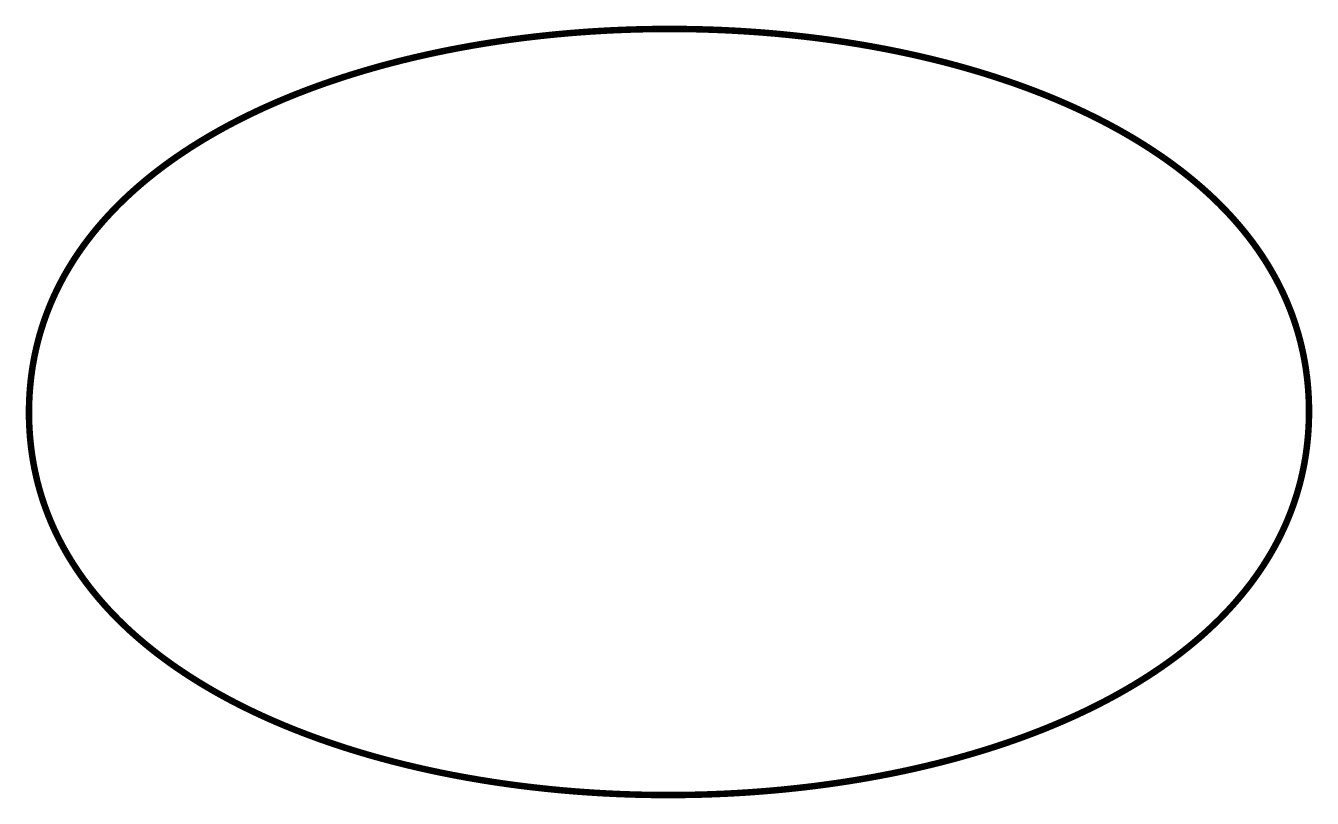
# Model space of a CAD drawing. Extents: x 0.05 to 2.02, y 0.05 to 1.24.
import ezdxf

# ---------------------------------------------------------------- set-up
doc = ezdxf.new("R2010")
doc.units = 0
doc.header["$LTSCALE"] = 0.166667
doc.layers.add('FOREGROUND', color=7, linetype='CONTINUOUS')

msp = doc.modelspace()

# ---------------------------------------------------------------- linework, layer by layer
at = {"layer": 'FOREGROUND', "linetype": 'CONTINUOUS', "const_width": 0.01}
msp.add_lwpolyline([(2.019999, 0.641667), (2.019931, 0.649804), (2.019722, 0.657885), (2.019374, 0.66591), (2.018887, 0.673877), (2.018263, 0.681789), (2.017502, 0.689644), (2.016606, 0.697442), (2.015576, 0.705184), (2.014411, 0.71287), (2.013115, 0.720498), (2.011686, 0.728071), (2.010127, 0.735587), (2.008439, 0.743046), (2.006621, 0.750449), (2.004676, 0.757795), (2.002604, 0.765085), (2.000407, 0.772319), (1.998085, 0.779496), (1.995639, 0.786616), (1.99307, 0.79368), (1.990379, 0.800687), (1.987568, 0.807638), (1.984637, 0.814532), (1.981586, 0.82137), (1.978418, 0.828151), (1.975133, 0.834876), (1.971732, 0.841544), (1.968216, 0.848156), (1.964586, 0.854711), (1.960843, 0.86121), (1.956988, 0.867652), (1.953022, 0.874038), (1.948946, 0.880367), (1.94476, 0.88664), (1.940467, 0.892856), (1.936066, 0.899016), (1.931559, 0.905119), (1.926947, 0.911166), (1.922231, 0.917156), (1.917412, 0.92309), (1.91249, 0.928967), (1.907467, 0.934788), (1.902344, 0.940552), (1.897121, 0.94626), (1.8918, 0.951911), (1.886381, 0.957506), (1.880867, 0.963044), (1.875256, 0.968525), (1.869552, 0.97395), (1.863754, 0.979319), (1.857863, 0.984631), (1.851881, 0.989887), (1.845808, 0.995086), (1.839646, 1.000228), (1.833395, 1.005315), (1.827057, 1.010344), (1.820632, 1.015317), (1.814121, 1.020234), (1.807526, 1.025094), (1.800846, 1.029897), (1.794085, 1.034644), (1.787241, 1.039335), (1.780317, 1.043969), (1.773313, 1.048547), (1.76623, 1.053068), (1.759069, 1.057532), (1.751832, 1.06194), (1.744519, 1.066291), (1.73713, 1.070586), (1.729668, 1.074825), (1.722133, 1.079007), (1.714526, 1.083132), (1.706848, 1.087201), (1.6991, 1.091214), (1.691283, 1.09517), (1.683398, 1.099069), (1.675445, 1.102912), (1.667427, 1.106698), (1.659344, 1.110428), (1.651196, 1.114102), (1.642985, 1.117719), (1.634713, 1.121279), (1.626379, 1.124783), (1.617984, 1.12823), (1.609531, 1.131621), (1.601019, 1.134955), (1.59245, 1.138233), (1.583824, 1.141454), (1.575144, 1.144619), (1.566408, 1.147728), (1.55762, 1.150779), (1.548779, 1.153775), (1.539887, 1.156713), (1.530944, 1.159596), (1.521952, 1.162421), (1.512911, 1.165191), (1.503823, 1.167903), (1.494688, 1.17056), (1.485508, 1.173159), (1.476283, 1.175703), (1.467014, 1.178189), (1.457703, 1.180619), (1.44835, 1.182993), (1.438957, 1.18531), (1.429524, 1.187571), (1.420052, 1.189775), (1.410542, 1.191923), (1.400996, 1.194014), (1.391413, 1.196049), (1.381797, 1.198027), (1.372146, 1.199948), (1.362462, 1.201813), (1.352747, 1.203622), (1.343, 1.205374), (1.333224, 1.20707), (1.323419, 1.208709), (1.313585, 1.210291), (1.303725, 1.211817), (1.293839, 1.213287), (1.283928, 1.2147), (1.273993, 1.216056), (1.264034, 1.217356), (1.254054, 1.2186), (1.244052, 1.219787), (1.23403, 1.220917), (1.22399, 1.221991), (1.213931, 1.223009), (1.203854, 1.22397), (1.193762, 1.224874), (1.183654, 1.225722), (1.173532, 1.226514), (1.163397, 1.227248), (1.153249, 1.227927), (1.14309, 1.228549), (1.132921, 1.229114), (1.122742, 1.229623), (1.112555, 1.230075), (1.102361, 1.230471), (1.09216, 1.230811), (1.081953, 1.231093), (1.071743, 1.23132), (1.061528, 1.23149), (1.051311, 1.231603), (1.041093, 1.23166), (1.030873, 1.23166), (1.020655, 1.231604), (1.010437, 1.231491), (1.000222, 1.231322), (0.990011, 1.231096), (0.979803, 1.230814), (0.969601, 1.230475), (0.959405, 1.23008), (0.949217, 1.229628), (0.939036, 1.22912), (0.928865, 1.228555), (0.918704, 1.227933), (0.908554, 1.227256), (0.898417, 1.226521), (0.888292, 1.22573), (0.878182, 1.224883), (0.868086, 1.223979), (0.858007, 1.223019), (0.847944, 1.222002), (0.8379, 1.220928), (0.827874, 1.219798), (0.817869, 1.218612), (0.807884, 1.217369), (0.797922, 1.21607), (0.787982, 1.214714), (0.778066, 1.213301), (0.768175, 1.211832), (0.758309, 1.210307), (0.748471, 1.208725), (0.73866, 1.207086), (0.728878, 1.205391), (0.719126, 1.20364), (0.709404, 1.201832), (0.699715, 1.199967), (0.690057, 1.198046), (0.680434, 1.196068), (0.670845, 1.194034), (0.661292, 1.191944), (0.651775, 1.189796), (0.642296, 1.187593), (0.632855, 1.185333), (0.623454, 1.183016), (0.614093, 1.180643), (0.604774, 1.178213), (0.595497, 1.175727), (0.586264, 1.173184), (0.577075, 1.170585), (0.567931, 1.167929), (0.558834, 1.165217), (0.549784, 1.162448), (0.540782, 1.159623), (0.53183, 1.156741), (0.522927, 1.153803), (0.514077, 1.150808), (0.505278, 1.147757), (0.496532, 1.144649), (0.487841, 1.141485), (0.479205, 1.138264), (0.470625, 1.134987), (0.462102, 1.131653), (0.453637, 1.128262), (0.445231, 1.124816), (0.436886, 1.121312), (0.428601, 1.117752), (0.420378, 1.114136), (0.412218, 1.110463), (0.404123, 1.106733), (0.396092, 1.102947), (0.388127, 1.099105), (0.380229, 1.095206), (0.372398, 1.091251), (0.364637, 1.087239), (0.356945, 1.08317), (0.349324, 1.079045), (0.341775, 1.074863), (0.334299, 1.070625), (0.326896, 1.066331), (0.319569, 1.06198), (0.312316, 1.057572), (0.305141, 1.053108), (0.298043, 1.048587), (0.291024, 1.04401), (0.284084, 1.039377), (0.277225, 1.034687), (0.270447, 1.02994), (0.263752, 1.025137), (0.257141, 1.020277), (0.250614, 1.015361), (0.244172, 1.010388), (0.237817, 1.005359), (0.231549, 1.000273), (0.22537, 0.995131), (0.21928, 0.989932), (0.21328, 0.984677), (0.207372, 0.979365), (0.201556, 0.973997), (0.195833, 0.968572), (0.190204, 0.963091), (0.184671, 0.957553), (0.179234, 0.951958), (0.173894, 0.946308), (0.168652, 0.9406), (0.16351, 0.934836), (0.158467, 0.929016), (0.153526, 0.923139), (0.148687, 0.917206), (0.143951, 0.911216), (0.139319, 0.905169), (0.134791, 0.899066), (0.13037, 0.892907), (0.126056, 0.886691), (0.12185, 0.880418), (0.117753, 0.874089), (0.113765, 0.867704), (0.109889, 0.861262), (0.106124, 0.854763), (0.102472, 0.848208), (0.098934, 0.841596), (0.095511, 0.834928), (0.092203, 0.828204), (0.089013, 0.821422), (0.08594, 0.814585), (0.082985, 0.807691), (0.080151, 0.80074), (0.077437, 0.793733), (0.074844, 0.786669), (0.072375, 0.779549), (0.070029, 0.772372), (0.067807, 0.765139), (0.065711, 0.757849), (0.063741, 0.750503), (0.061899, 0.7431), (0.060186, 0.735641), (0.058602, 0.728125), (0.057148, 0.720553), (0.055826, 0.712924), (0.054636, 0.705239), (0.05358, 0.697497), (0.052658, 0.689698), (0.051871, 0.681843), (0.05122, 0.673932), (0.050707, 0.665964), (0.050332, 0.65794), (0.050096, 0.649859), (0.050001, 0.641721), (0.050001, 0.641721), (0.050068, 0.633584), (0.050275, 0.625503), (0.050622, 0.617478), (0.051108, 0.60951), (0.051731, 0.601599), (0.05249, 0.593744), (0.053385, 0.585946), (0.054415, 0.578204), (0.055578, 0.570518), (0.056873, 0.562889), (0.058301, 0.555317), (0.059858, 0.547801), (0.061546, 0.540341), (0.063362, 0.532938), (0.065306, 0.525592), (0.067377, 0.518302), (0.069573, 0.511068), (0.071894, 0.503891), (0.074339, 0.496771), (0.076907, 0.489707), (0.079596, 0.482699), (0.082407, 0.475748), (0.085337, 0.468854), (0.088386, 0.462016), (0.091553, 0.455234), (0.094837, 0.448509), (0.098237, 0.441841), (0.101752, 0.435229), (0.105381, 0.428673), (0.109123, 0.422175), (0.112977, 0.415732), (0.116942, 0.409346), (0.121018, 0.403017), (0.125202, 0.396744), (0.129494, 0.390527), (0.133894, 0.384367), (0.1384, 0.378264), (0.143011, 0.372217), (0.147726, 0.366226), (0.152545, 0.360292), (0.157466, 0.354415), (0.162488, 0.348594), (0.16761, 0.342829), (0.172832, 0.337121), (0.178152, 0.33147), (0.18357, 0.325875), (0.189084, 0.320337), (0.194693, 0.314855), (0.200397, 0.309429), (0.206194, 0.30406), (0.212084, 0.298748), (0.218065, 0.293492), (0.224137, 0.288292), (0.230299, 0.283149), (0.236549, 0.278063), (0.242886, 0.273033), (0.249311, 0.26806), (0.255821, 0.263143), (0.262415, 0.258282), (0.269094, 0.253478), (0.275855, 0.248731), (0.282697, 0.24404), (0.289621, 0.239406), (0.296624, 0.234828), (0.303706, 0.230306), (0.310866, 0.225841), (0.318103, 0.221433), (0.325416, 0.217081), (0.332803, 0.212786), (0.340265, 0.208547), (0.347799, 0.204365), (0.355406, 0.200239), (0.363083, 0.196169), (0.370831, 0.192156), (0.378647, 0.1882), (0.386532, 0.1843), (0.394483, 0.180457), (0.402501, 0.17667), (0.410584, 0.17294), (0.418731, 0.169266), (0.426941, 0.165649), (0.435213, 0.162088), (0.443547, 0.158583), (0.451941, 0.155136), (0.460394, 0.151744), (0.468905, 0.148409), (0.477473, 0.145131), (0.486098, 0.141909), (0.494779, 0.138744), (0.503513, 0.135635), (0.512301, 0.132583), (0.521142, 0.129587), (0.530034, 0.126648), (0.538976, 0.123765), (0.547968, 0.120939), (0.557008, 0.118169), (0.566096, 0.115456), (0.57523, 0.112799), (0.58441, 0.110199), (0.593635, 0.107655), (0.602903, 0.105168), (0.612214, 0.102737), (0.621566, 0.100363), (0.630959, 0.098045), (0.640392, 0.095784), (0.649864, 0.09358), (0.659373, 0.091431), (0.668919, 0.08934), (0.678501, 0.087305), (0.688117, 0.085326), (0.697768, 0.083404), (0.707451, 0.081538), (0.717167, 0.079729), (0.726913, 0.077976), (0.736689, 0.07628), (0.746494, 0.074641), (0.756327, 0.073057), (0.766187, 0.071531), (0.776073, 0.070061), (0.785984, 0.068647), (0.795919, 0.06729), (0.805877, 0.06599), (0.815857, 0.064746), (0.825858, 0.063558), (0.83588, 0.062427), (0.845921, 0.061352), (0.85598, 0.060334), (0.866056, 0.059373), (0.876148, 0.058468), (0.886255, 0.057619), (0.896377, 0.056827), (0.906513, 0.056092), (0.91666, 0.055413), (0.926819, 0.054791), (0.936988, 0.054225), (0.947167, 0.053715), (0.957354, 0.053262), (0.967548, 0.052866), (0.977749, 0.052526), (0.987955, 0.052242), (0.998166, 0.052016), (1.008381, 0.051845), (1.018598, 0.051731), (1.028816, 0.051674), (1.039035, 0.051673), (1.049254, 0.051729), (1.059471, 0.051841), (1.069686, 0.05201), (1.079898, 0.052235), (1.090106, 0.052517), (1.100308, 0.052855), (1.110504, 0.053249), (1.120692, 0.053701), (1.130873, 0.054208), (1.141044, 0.054773), (1.151205, 0.055393), (1.161355, 0.056071), (1.171493, 0.056804), (1.181618, 0.057595), (1.191728, 0.058442), (1.201824, 0.059345), (1.211903, 0.060305), (1.221966, 0.061321), (1.232011, 0.062394), (1.242036, 0.063523), (1.252042, 0.064709), (1.262027, 0.065952), (1.27199, 0.067251), (1.28193, 0.068606), (1.291846, 0.070018), (1.301737, 0.071486), (1.311603, 0.073011), (1.321441, 0.074593), (1.331252, 0.076231), (1.341035, 0.077925), (1.350787, 0.079676), (1.360509, 0.081484), (1.370199, 0.083348), (1.379856, 0.085268), (1.38948, 0.087245), (1.39907, 0.089279), (1.408623, 0.091369), (1.41814, 0.093516), (1.42762, 0.095719), (1.437061, 0.097978), (1.446463, 0.100294), (1.455824, 0.102667), (1.465143, 0.105096), (1.47442, 0.107582), (1.483654, 0.110124), (1.492844, 0.112723), (1.501988, 0.115378), (1.511085, 0.11809), (1.520136, 0.120858), (1.529138, 0.123683), (1.538091, 0.126564), (1.546993, 0.129502), (1.555845, 0.132496), (1.564644, 0.135547), (1.57339, 0.138654), (1.582081, 0.141818), (1.590718, 0.145038), (1.599299, 0.148315), (1.607822, 0.151649), (1.616288, 0.155039), (1.624694, 0.158485), (1.63304, 0.161988), (1.641325, 0.165547), (1.649549, 0.169163), (1.657709, 0.172836), (1.665805, 0.176565), (1.673837, 0.18035), (1.681803, 0.184192), (1.689701, 0.188091), (1.697532, 0.192046), (1.705294, 0.196058), (1.712986, 0.200126), (1.720608, 0.20425), (1.728158, 0.208431), (1.735635, 0.212669), (1.743038, 0.216963), (1.750366, 0.221314), (1.757619, 0.225721), (1.764795, 0.230185), (1.771894, 0.234705), (1.778914, 0.239282), (1.785854, 0.243915), (1.792714, 0.248605), (1.799493, 0.253351), (1.806188, 0.258154), (1.812801, 0.263013), (1.819329, 0.267929), (1.825771, 0.272901), (1.832127, 0.27793), (1.838395, 0.283016), (1.844576, 0.288158), (1.850666, 0.293356), (1.856667, 0.298611), (1.862576, 0.303922), (1.868393, 0.30929), (1.874117, 0.314715), (1.879746, 0.320196), (1.88528, 0.325733), (1.890718, 0.331327), (1.896059, 0.336978), (1.901301, 0.342685), (1.906445, 0.348449), (1.911488, 0.354269), (1.91643, 0.360145), (1.92127, 0.366079), (1.926008, 0.372068), (1.930641, 0.378114), (1.935169, 0.384217), (1.939591, 0.390376), (1.943906, 0.396592), (1.948113, 0.402864), (1.952211, 0.409193), (1.9562, 0.415579), (1.960077, 0.42202), (1.963843, 0.428519), (1.967496, 0.435074), (1.971035, 0.441685), (1.974459, 0.448353), (1.977768, 0.455077), (1.980959, 0.461858), (1.984034, 0.468696), (1.986989, 0.47559), (1.989825, 0.48254), (1.99254, 0.489547), (1.995133, 0.496611), (1.997604, 0.503731), (1.999951, 0.510908), (2.002174, 0.518141), (2.004271, 0.52543), (2.006242, 0.532776), (2.008085, 0.540179), (2.009799, 0.547638), (2.011385, 0.555154), (2.01284, 0.562726), (2.014163, 0.570355), (2.015354, 0.57804), (2.016412, 0.585782), (2.017335, 0.59358), (2.018123, 0.601435), (2.018775, 0.609347), (2.019289, 0.617315), (2.019665, 0.625339), (2.019902, 0.63342), (2.019999, 0.641557)], close=True, dxfattribs=at)

doc.saveas('drawing.dxf')
